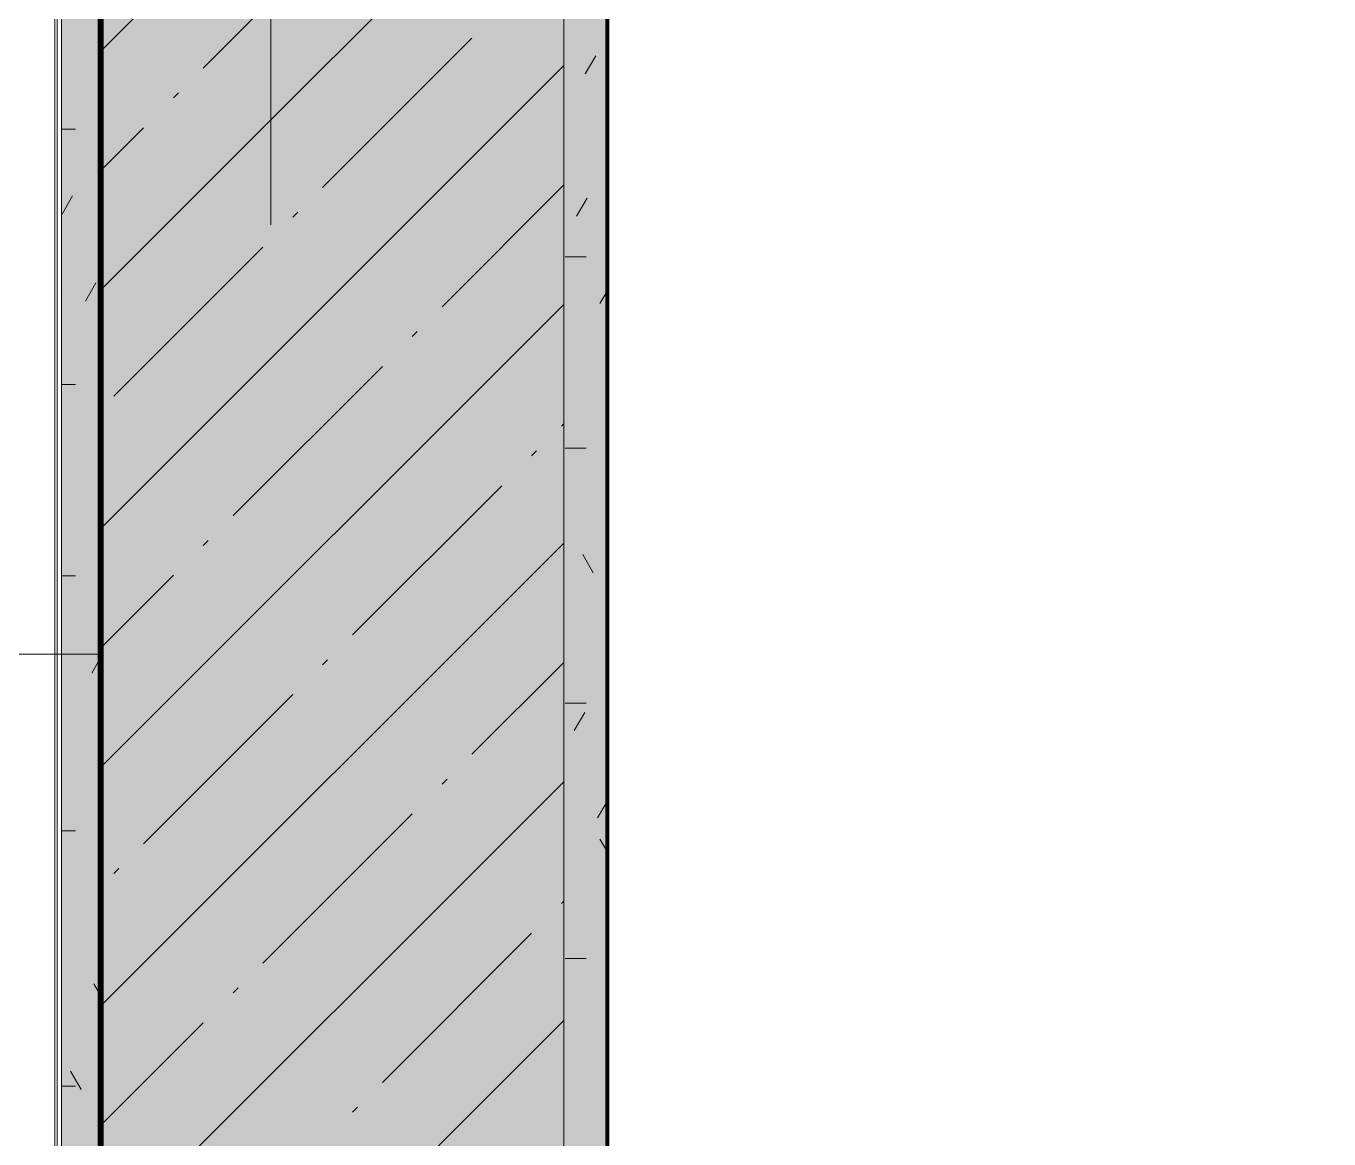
# Model space of a CAD drawing. Header units: millimetres. Extents: x -3817 to 677485, y -22715 to 103890.
# Drawn here: x 434372 to 434994, y 8051 to 8582 of the extents above; entities that cross this region are included whole.
import ezdxf

# ---------------------------------------------------------------- set-up
doc = ezdxf.new("R2010")
doc.units = ezdxf.units.MM
doc.layers.add('PDF _Геометрия', color=7, linetype='Continuous', true_color=0x1d1d1d)
doc.layers.add('PDF _Сплошная заливка', color=7, linetype='Continuous', true_color=0xffffff)

msp = doc.modelspace()

# ---------------------------------------------------------------- hatches: boundary and pattern name
at = {"layer": 'PDF _Сплошная заливка', "transparency": 33554559}
msp.add_hatch(color=256, dxfattribs=at).paths.add_polyline_path([(434608.64, 4319), (434628.64, 4319), (434628.64, 12519), (434408.64, 12519), (434408.64, 4319)])

# ---------------------------------------------------------------- linework, layer by layer
at = {"layer": 'PDF _Геометрия', "color": 7, "lineweight": 9}
for points in [[(434408.64, 12319), (434408.64, 4319), (434408.64, 12319), (434388.64, 12319), (432373.64, 12319), (434388.64, 12319), (434408.64, 12319), (434408.64, 12519), (433388.64, 12519), (434408.64, 12519)], [(434628.64, 11299), (434628.64, 4319), (434608.64, 4319), (434628.64, 4319), (434628.64, 11299), (434628.64, 11319), (434873.64, 11319), (434628.64, 11319), (434628.64, 11519)], [(434648.64, 4319), (434648.64, 11298)], [(434408.14, 8282.27), (433772.28, 8282.27)]]:
    msp.add_lwpolyline(points, dxfattribs=at)
at = {"layer": 'PDF _Геометрия', "color": 171, "lineweight": 70, "true_color": 0x8080ff}
msp.add_lwpolyline([(434406.64, 12309), (434406.64, 2089.5), (434407.64, 2089.5), (434407.64, 12309)], close=True, dxfattribs=at)
at = {"layer": 'PDF _Геометрия', "color": 9, "lineweight": 9, "true_color": 0xc0c0c0}
for points in [[(434388.64, 12298), (434388.64, 1994), (434408.64, 1994), (434408.64, 2044), (434408.64, 2056.5), (434408.64, 2069), (434408.64, 4319), (434608.64, 4319), (434608.64, 2069), (434648.64, 2069)], [(434385.59, 8046.34), (434385.59, 8237.07), (434385.59, 8418.79), (434385.59, 8591.49)], [(434385.59, 8588.93), (434385.59, 8573.56), (434385.59, 8555.86), (434385.59, 8535.16), (434385.59, 8510.83), (434385.59, 8482.19), (434385.59, 8474.06), (434385.59, 8459.93), (434385.59, 8441.7), (434385.59, 8421.25), (434385.59, 8400.46), (434385.59, 8381.13), (434385.59, 8363.84), (434385.59, 8348.3), (434385.59, 8334.22), (434385.59, 8321.28), (434385.59, 8309.18), (434385.59, 8297.63), (434385.59, 8286.31), (434385.59, 8274.97), (434385.59, 8263.51), (434385.59, 8251.89), (434385.59, 8240.03), (434385.59, 8227.9), (434385.59, 8215.42), (434385.59, 8202.56), (434385.59, 8189.24), (434385.59, 8175.48), (434385.59, 8161.38), (434385.59, 8147.05), (434385.59, 8132.61), (434385.59, 8118.17), (434385.59, 8103.86), (434385.59, 8089.77), (434385.59, 8076.04), (434385.59, 8062.72), (434385.59, 8051.04)], [(434386.59, 8591.49), (434386.59, 8418.79), (434386.59, 8237.07), (434386.59, 8046.34)], [(434386.59, 8051.04), (434386.59, 8062.72), (434386.59, 8076.04), (434386.59, 8089.77), (434386.59, 8103.86), (434386.59, 8118.17), (434386.59, 8132.61), (434386.59, 8147.05), (434386.59, 8161.38), (434386.59, 8175.48), (434386.59, 8189.24), (434386.59, 8202.56), (434386.59, 8215.42), (434386.59, 8227.9), (434386.59, 8240.03), (434386.59, 8251.89), (434386.59, 8263.51), (434386.59, 8274.97), (434386.59, 8286.31), (434386.59, 8297.63), (434386.59, 8309.18), (434386.59, 8321.28), (434386.59, 8334.22), (434386.59, 8348.3), (434386.59, 8363.84), (434386.59, 8381.13), (434386.59, 8400.46), (434386.59, 8421.25), (434386.59, 8441.7), (434386.59, 8459.93), (434386.59, 8474.06), (434386.59, 8482.19), (434386.59, 8510.83), (434386.59, 8535.16), (434386.59, 8555.86), (434386.59, 8573.56), (434386.59, 8588.93)], [(434385.59, 8537.62), (434385.59, 8535.19)], [(434385.59, 8534.74), (434385.59, 8529.62), (434385.59, 8526.43), (434385.59, 8523.7), (434385.59, 8520.92), (434385.59, 8517.96), (434385.59, 8514.73), (434385.59, 8511.28), (434385.59, 8507.71), (434385.59, 8504.15), (434385.59, 8500.7), (434385.59, 8497.38), (434385.59, 8494.16), (434385.59, 8491), (434385.59, 8487.88), (434385.59, 8484.78), (434385.59, 8481.68), (434385.59, 8478.6), (434385.59, 8475.55), (434385.59, 8472.52), (434385.59, 8469.53), (434385.59, 8466.58), (434385.59, 8463.7), (434385.59, 8460.89), (434385.59, 8458.16), (434385.59, 8455.52), (434385.59, 8452.93), (434385.59, 8450.37), (434385.59, 8447.82), (434385.59, 8445.25), (434385.59, 8442.64), (434385.59, 8439.99), (434385.59, 8437.31), (434385.59, 8434.6), (434385.59, 8431.88), (434385.59, 8429.14), (434385.59, 8426.4), (434385.59, 8423.69), (434385.59, 8421.02), (434385.59, 8418.44), (434385.59, 8415.95), (434385.59, 8413.6), (434385.59, 8411.39)], [(434385.59, 8528.73), (434385.59, 8531.86), (434385.59, 8534.01)], [(434386.59, 8535.19), (434386.59, 8537.62)], [(434386.59, 8411.39), (434386.59, 8413.6), (434386.59, 8415.95), (434386.59, 8418.44), (434386.59, 8421.02), (434386.59, 8423.69), (434386.59, 8426.4), (434386.59, 8429.14), (434386.59, 8431.88), (434386.59, 8434.6), (434386.59, 8437.31), (434386.59, 8439.99), (434386.59, 8442.64), (434386.59, 8445.25), (434386.59, 8447.82), (434386.59, 8450.37), (434386.59, 8452.93), (434386.59, 8455.52), (434386.59, 8458.16), (434386.59, 8460.89), (434386.59, 8463.7), (434386.59, 8466.58), (434386.59, 8469.53), (434386.59, 8472.52), (434386.59, 8475.55), (434386.59, 8478.6), (434386.59, 8481.68), (434386.59, 8484.78), (434386.59, 8487.88), (434386.59, 8491), (434386.59, 8494.16), (434386.59, 8497.38), (434386.59, 8500.7), (434386.59, 8504.15), (434386.59, 8507.71), (434386.59, 8511.28), (434386.59, 8514.73), (434386.59, 8517.96), (434386.59, 8520.92), (434386.59, 8523.7), (434386.59, 8526.43), (434386.59, 8529.62), (434386.59, 8534.74)], [(434386.59, 8534.01), (434386.59, 8531.86), (434386.59, 8528.73)], [(434385.59, 8418.53), (434385.59, 8420.73), (434385.59, 8423.01), (434385.59, 8425.36), (434385.59, 8427.74), (434385.59, 8430.14), (434385.59, 8432.53), (434385.59, 8434.9), (434385.59, 8437.25), (434385.59, 8439.59), (434385.59, 8441.92), (434385.59, 8444.23), (434385.59, 8446.53), (434385.59, 8448.83), (434385.59, 8451.16), (434385.59, 8453.52), (434385.59, 8455.93), (434385.59, 8458.42), (434385.59, 8460.98), (434385.59, 8463.61), (434385.59, 8466.31), (434385.59, 8469.06), (434385.59, 8471.85), (434385.59, 8474.69), (434385.59, 8477.55), (434385.59, 8480.42), (434385.59, 8483.3), (434385.59, 8486.18), (434385.59, 8489.08), (434385.59, 8492.04), (434385.59, 8495.08), (434385.59, 8498.23), (434385.59, 8501.48), (434385.59, 8504.73), (434385.59, 8507.9), (434385.59, 8510.88), (434385.59, 8513.63), (434385.59, 8516.27), (434385.59, 8518.94), (434385.59, 8522.29), (434385.59, 8528.17)], [(434386.59, 8528.17), (434386.59, 8522.29), (434386.59, 8518.94), (434386.59, 8516.27), (434386.59, 8513.63), (434386.59, 8510.88), (434386.59, 8507.9), (434386.59, 8504.73), (434386.59, 8501.48), (434386.59, 8498.23), (434386.59, 8495.08), (434386.59, 8492.04), (434386.59, 8489.08), (434386.59, 8486.18), (434386.59, 8483.3), (434386.59, 8480.42), (434386.59, 8477.55), (434386.59, 8474.69), (434386.59, 8471.85), (434386.59, 8469.06), (434386.59, 8466.31), (434386.59, 8463.61), (434386.59, 8460.98), (434386.59, 8458.42), (434386.59, 8455.93), (434386.59, 8453.52), (434386.59, 8451.16), (434386.59, 8448.83), (434386.59, 8446.53), (434386.59, 8444.23), (434386.59, 8441.92), (434386.59, 8439.59), (434386.59, 8437.25), (434386.59, 8434.9), (434386.59, 8432.53), (434386.59, 8430.14), (434386.59, 8427.74), (434386.59, 8425.36), (434386.59, 8423.01), (434386.59, 8420.73), (434386.59, 8418.53)], [(434385.59, 8509.98), (434385.59, 8507.83), (434385.59, 8505.29), (434385.59, 8502.42), (434385.59, 8499.29), (434385.59, 8495.98), (434385.59, 8492.55), (434385.59, 8489.05), (434385.59, 8485.5), (434385.59, 8481.87), (434385.59, 8478.15), (434385.59, 8474.32), (434385.59, 8470.36), (434385.59, 8466.25), (434385.59, 8461.98), (434385.59, 8457.53), (434385.59, 8452.89), (434385.59, 8448.11), (434385.59, 8443.27), (434385.59, 8438.43), (434385.59, 8433.67), (434385.59, 8429.05), (434385.59, 8424.64), (434385.59, 8420.51), (434385.59, 8416.7), (434385.59, 8413.24), (434385.59, 8410.15), (434385.59, 8407.45), (434385.59, 8405.17)], [(434386.59, 8405.17), (434386.59, 8407.45), (434386.59, 8410.15), (434386.59, 8413.24), (434386.59, 8416.7), (434386.59, 8420.51), (434386.59, 8424.64), (434386.59, 8429.05), (434386.59, 8433.67), (434386.59, 8438.43), (434386.59, 8443.27), (434386.59, 8448.11), (434386.59, 8452.89), (434386.59, 8457.53), (434386.59, 8461.98), (434386.59, 8466.25), (434386.59, 8470.36), (434386.59, 8474.32), (434386.59, 8478.15), (434386.59, 8481.87), (434386.59, 8485.5), (434386.59, 8489.05), (434386.59, 8492.55), (434386.59, 8495.98), (434386.59, 8499.29), (434386.59, 8502.42), (434386.59, 8505.29), (434386.59, 8507.83), (434386.59, 8509.98)], [(434385.59, 8398.19), (434385.59, 8400.32), (434385.59, 8402.86), (434385.59, 8405.81), (434385.59, 8409.13), (434385.59, 8412.8), (434385.59, 8416.8), (434385.59, 8421.07), (434385.59, 8425.56), (434385.59, 8430.19), (434385.59, 8434.91), (434385.59, 8439.64), (434385.59, 8444.33), (434385.59, 8448.89), (434385.59, 8453.3), (434385.59, 8457.54), (434385.59, 8461.64), (434385.59, 8465.63), (434385.59, 8469.52), (434385.59, 8473.33), (434385.59, 8477.09), (434385.59, 8480.81), (434385.59, 8484.52), (434385.59, 8488.2), (434385.59, 8491.8), (434385.59, 8495.22), (434385.59, 8498.38), (434385.59, 8501.21), (434385.59, 8503.63)], [(434386.59, 8503.63), (434386.59, 8501.21), (434386.59, 8498.38), (434386.59, 8495.22), (434386.59, 8491.8), (434386.59, 8488.2), (434386.59, 8484.52), (434386.59, 8480.81), (434386.59, 8477.09), (434386.59, 8473.33), (434386.59, 8469.52), (434386.59, 8465.63), (434386.59, 8461.64), (434386.59, 8457.54), (434386.59, 8453.3), (434386.59, 8448.89), (434386.59, 8444.33), (434386.59, 8439.64), (434386.59, 8434.91), (434386.59, 8430.19), (434386.59, 8425.56), (434386.59, 8421.07), (434386.59, 8416.8), (434386.59, 8412.8), (434386.59, 8409.13), (434386.59, 8405.81), (434386.59, 8402.86), (434386.59, 8400.32), (434386.59, 8398.19)], [(434385.59, 8036.08), (434385.59, 8055.14), (434385.59, 8075.73), (434385.59, 8097.75), (434385.59, 8121.12), (434385.59, 8145.75), (434385.59, 8171.54), (434385.59, 8198.4), (434385.59, 8494.64)], [(434386.59, 8494.64), (434386.59, 8198.4), (434386.59, 8171.54), (434386.59, 8145.75), (434386.59, 8121.12), (434386.59, 8097.75), (434386.59, 8075.73), (434386.59, 8055.14), (434386.59, 8036.08)]]:
    msp.add_lwpolyline(points, dxfattribs=at)
for points in [[(434407.64, 12299), (434407.64, 2089.5), (434408.64, 2089.5), (434408.64, 12299)], [(434386.59, 7943.56), (434386.59, 8794.64), (434385.59, 8794.64), (434385.59, 7943.56)]]:
    msp.add_lwpolyline(points, close=True, dxfattribs=at)
at = {"layer": 'PDF _Геометрия', "color": 231, "lineweight": 9, "true_color": 0xff80c0}
msp.add_lwpolyline([(434649.64, 11298), (434648.64, 11298), (434648.64, 4319)], dxfattribs=at)
at = {"layer": 'PDF _Геометрия', "color": 231, "lineweight": 70, "true_color": 0xff80c0}
msp.add_lwpolyline([(436928.64, 2440), (436609.12, 2440), (436608.12, 2440), (436608.12, 2090), (434649.64, 2090), (434649.64, 11298)], dxfattribs=at)
at = {"layer": 'PDF _Геометрия', "color": 253, "lineweight": 9, "true_color": 0xaaaaaa}
msp.add_lwpolyline([(434488.64, 8487.52), (434488.64, 9122.52)], dxfattribs=at)
at = {"layer": 'PDF _Геометрия', "lineweight": 9}
for points in [[(434408.64, 8571.61), (434628.64, 8791.61)], [(434408.64, 8457.56), (434628.64, 8677.56)], [(434456.42, 8562.37), (434527.7, 8633.65)], [(434513.45, 8505.35), (434584.73, 8576.63)], [(434408.64, 8343.51), (434628.64, 8563.51)], [(434442.17, 8548.12), (434444.54, 8550.49)], [(434408.64, 8514.59), (434427.91, 8533.86)], [(434570.47, 8448.32), (434628.64, 8506.49)], [(434499.19, 8491.09), (434501.56, 8493.46)], [(434413.65, 8405.55), (434484.93, 8476.84)], [(434408.64, 8229.46), (434628.64, 8449.46)], [(434556.22, 8434.07), (434558.59, 8436.44)], [(434470.68, 8348.53), (434541.96, 8419.81)], [(434627.5, 8391.3), (434628.64, 8392.44)], [(434613.24, 8377.04), (434615.61, 8379.41)], [(434527.7, 8291.51), (434598.98, 8362.79)], [(434408.64, 8115.41), (434628.64, 8335.41)], [(434456.42, 8334.27), (434458.79, 8336.64)], [(434408.64, 8286.49), (434442.17, 8320.02)], [(434513.45, 8277.25), (434515.82, 8279.62)], [(434584.73, 8234.48), (434628.64, 8278.39)], [(434427.91, 8191.71), (434499.19, 8262.99)], [(434408.64, 8001.37), (434628.64, 8221.37)], [(434570.47, 8220.22), (434572.84, 8222.6)], [(434484.93, 8134.69), (434556.22, 8205.97)], [(434413.65, 8177.46), (434416.02, 8179.83)], [(434627.5, 8163.2), (434628.64, 8164.34)], [(434541.96, 8077.66), (434613.24, 8148.94)], [(434470.68, 8120.43), (434473.05, 8122.8)], [(434408.64, 7887.32), (434628.64, 8107.32)], [(434408.64, 8058.39), (434456.42, 8106.18)], [(434527.7, 8063.41), (434530.07, 8065.78)]]:
    msp.add_lwpolyline(points, dxfattribs=at)
at = {"layer": 'PDF _Геометрия', "color": 253, "lineweight": 9, "true_color": 0x9b9b9b}
for points in [[(434643.85, 8568.26), (434638.82, 8559.55)], [(434388.64, 8533.16), (434395.42, 8533.16)], [(434394.03, 8501.32), (434389, 8492.61)], [(434639.77, 8500.23), (434634.74, 8491.52)], [(434629.2, 8472.2), (434639.26, 8472.2)], [(434405.19, 8459.68), (434400.16, 8450.97)], [(434388.83, 8456.17), (434388.64, 8456.51)], [(434648.64, 8454.63), (434645.89, 8449.88)], [(434388.64, 8411.24), (434395.42, 8411.24)], [(434629.2, 8380.76), (434639.26, 8380.76)], [(434408.64, 8343.74), (434407.23, 8341.3)], [(434642.73, 8321.2), (434637.71, 8329.91)], [(434388.64, 8319.8), (434395.42, 8319.8)], [(434408.64, 8299.95), (434407.21, 8302.42)], [(434408.18, 8281.98), (434403.15, 8273.27)], [(434629.2, 8258.84), (434639.26, 8258.84)], [(434638.67, 8254.49), (434633.64, 8245.78)], [(434648.64, 8210.79), (434644.8, 8204.14)], [(434388.64, 8197.88), (434395.42, 8197.88)], [(434648.64, 8189.06), (434645.87, 8193.85)], [(434629.2, 8136.92), (434639.26, 8136.92)], [(434408.64, 8117.07), (434404.22, 8124.72)], [(434398.09, 8074.37), (434393.06, 8083.08)], [(434388.64, 8075.96), (434395.42, 8075.96)]]:
    msp.add_lwpolyline(points, dxfattribs=at)
at = {"layer": 'PDF _Сплошная заливка', "lineweight": 35, "transparency": 33554559}
for points in [[(434408.64, 2069), (434408.64, 12319), (434388.64, 2069), (434388.64, 12319)], [(434648.64, 4319), (434648.64, 11299), (434628.64, 4319), (434628.64, 11299)]]:
    msp.add_solid(points, dxfattribs=at)

doc.saveas('drawing.dxf')
